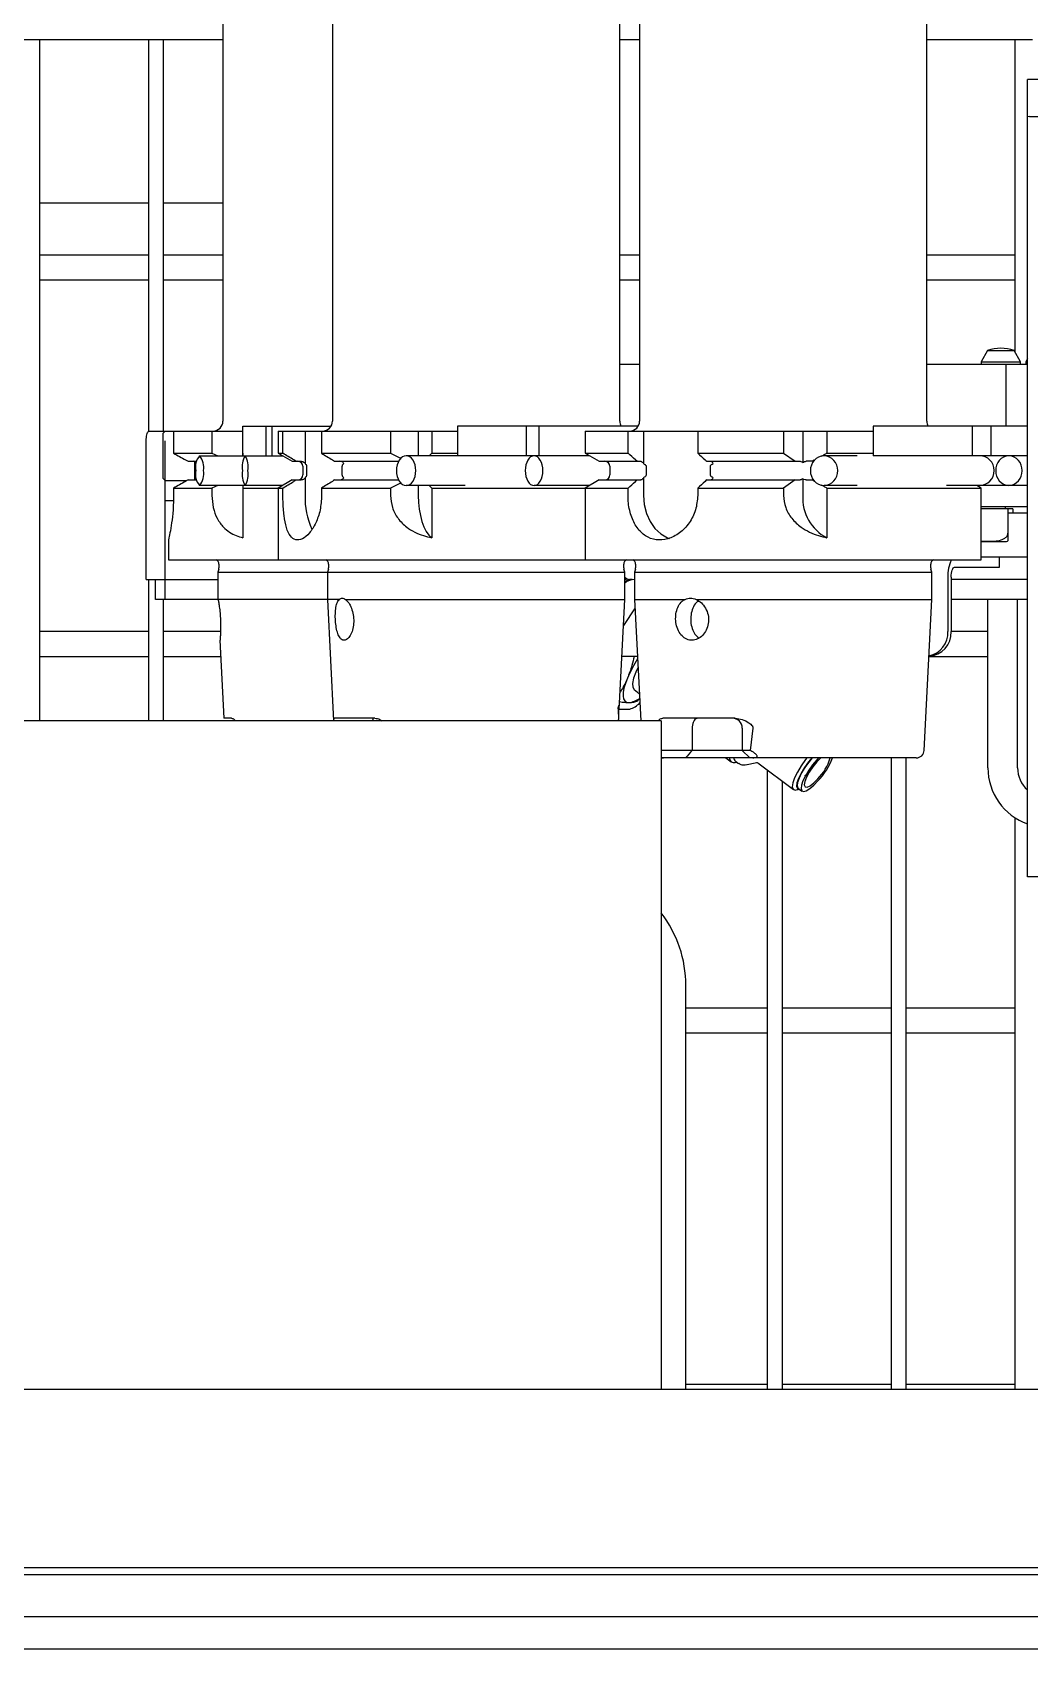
# Model space of a CAD drawing. Header units: inches. Extents: x -347369 to -260369, y 119522 to 149869.
# Drawn here: x -281999.7 to -281798.2, y 137064.8 to 137391.2 of the extents above; entities that cross this region are included whole.
import ezdxf

# ---------------------------------------------------------------- set-up
doc = ezdxf.new("R2010")
doc.units = ezdxf.units.IN
doc.header["$LTSCALE"] = 300
doc.layers.add('MACCHINA', color=40, linetype='Continuous')
doc.layers.add('QUOTE', color=7, linetype='Continuous')

# ---------------------------------------------------------------- blocks, each defined once
blk = doc.blocks.new('A$C27be3406')
at = {"layer": 'MACCHINA'}
for p, q in [((369, -1559), (369, -1687)), ((391.13, -1559), (391.13, -1687)), ((449.13, -1687), (449.13, -1559)), ((453.15, -1559), (453.15, -1687)), ((511.15, -1687), (511.15, -1559)), ((369, -1610), (-116.5, -1610)), ((332, -1747.5), (332, -1610)), ((354, -1689.04), (354, -1610)), ((357, -1689), (357, -1610)), ((453.15, -1610), (449.13, -1610)), ((532.5, -1610), (511.15, -1610)), ((529, -1673.13), (529, -1610)), ((622.5, -1618), (531.5, -1618)), ((531.5, -1779), (531.5, -1618)), ((531.87, -1625.5), (531.5, -1625.56)), ((531.87, -1625.5), (711.13, -1625.5)), ((354, -1643), (332, -1643)), ((369, -1643), (357, -1643)), ((354, -1653.5), (332, -1653.5)), ((369, -1653.5), (357, -1653.5)), ((453.15, -1653.5), (449.13, -1653.5)), ((529, -1653.5), (511.15, -1653.5)), ((332, -1658.5), (354, -1658.5)), ((357, -1658.5), (369, -1658.5)), ((449.13, -1658.5), (453.15, -1658.5)), ((511.15, -1658.5), (529, -1658.5)), ((523.43, -1672.76), (522.11, -1675.05)), ((523.43, -1672.76), (528.79, -1672.76)), ((530.11, -1675.05), (528.79, -1672.76)), ((449.13, -1675.5), (453.15, -1675.5)), ((511.15, -1675.5), (531.5, -1675.5)), ((522.11, -1675.05), (522.11, -1675.5)), ((522.11, -1675.05), (530.11, -1675.05)), ((527.09, -1675.5), (527.09, -1688)), ((530.11, -1675.5), (530.11, -1675.05)), ((531.5, -1674.44), (531.15, -1675.05)), ((531.15, -1675.05), (531.15, -1675.5)), ((531.15, -1675.05), (531.5, -1675.05)), ((354.11, -1689), (373, -1689)), ((357.32, -1689), (356.84, -1689.5)), ((356.84, -1689.5), (356.84, -1698.5)), ((359.03, -1689), (359.03, -1693.48)), ((366.78, -1689), (366.78, -1693.48)), ((373, -1694), (373, -1688)), ((373, -1688), (390.87, -1688)), ((377.67, -1688), (377.67, -1694)), ((378.86, -1688), (378.86, -1694)), ((380.13, -1689), (380.13, -1693.48)), ((380.13, -1689), (416.36, -1689)), ((381.11, -1693.48), (381.11, -1689)), ((385.6, -1689), (385.6, -1695.57)), ((388.92, -1689), (388.92, -1693.48)), ((402.85, -1689), (402.85, -1693.48)), ((408.46, -1689), (408.46, -1694)), ((411.16, -1689), (411.16, -1693.48)), ((416.36, -1688), (416.36, -1694)), ((452.88, -1688), (416.36, -1688)), ((430.24, -1688), (430.24, -1694)), ((432.78, -1688), (432.78, -1694)), ((442.15, -1689), (442.15, -1693.48)), ((442.15, -1689), (500.35, -1689)), ((450.81, -1693.48), (450.81, -1689)), ((453.91, -1689), (453.91, -1695.57)), ((464.89, -1689), (464.89, -1693.48)), ((482.23, -1689), (482.23, -1693.48)), ((486.11, -1689), (486.11, -1695.36)), ((490.98, -1689), (490.98, -1693.48)), ((500.35, -1688), (500.35, -1694)), ((531.5, -1688), (500.35, -1688)), ((520.29, -1688), (520.29, -1694)), ((524.07, -1688), (524.07, -1694)), ((353.51, -1719), (353.51, -1691)), ((357.32, -1723), (357.32, -1691)), ((359.03, -1693.48), (366.78, -1693.48)), ((366.78, -1693.48), (367.96, -1694)), ((380.13, -1693.48), (382.98, -1695.12)), ((380.13, -1693.48), (381.11, -1693.48)), ((388.92, -1693.48), (402.85, -1693.48)), ((402.85, -1693.48), (404.97, -1694.52)), ((411.16, -1693.48), (416.36, -1693.48)), ((442.15, -1693.48), (445, -1695.12)), ((442.15, -1693.48), (450.81, -1693.48)), ((464.89, -1693.48), (482.23, -1693.48)), ((482.23, -1693.48), (484.56, -1695.12)), ((490.98, -1693.48), (500.35, -1693.48)), ((361.96, -1695.12), (363.67, -1695.12)), ((363.31, -1698.85), (363.31, -1695.15)), ((363.5, -1697), (363.5, -1696.99)), ((364.28, -1694), (381.03, -1694)), ((365.05, -1697), (365.05, -1696.99)), ((372.94, -1697), (372.94, -1696.99)), ((374.05, -1697), (374.05, -1696.99)), ((382.98, -1695.12), (384.82, -1695.12)), ((385.13, -1696.12), (385.13, -1697.88)), ((385.9, -1696.12), (385.9, -1697.88)), ((391.56, -1695.12), (404.47, -1695.12)), ((393.1, -1697.88), (393.1, -1696.12)), ((404.05, -1697), (404.05, -1696.99)), ((443.05, -1694), (406, -1694)), ((407.96, -1697), (407.96, -1696.99)), ((430.06, -1697), (430.06, -1696.99)), ((433.62, -1697), (433.62, -1696.99)), ((445, -1695.12), (453.38, -1695.12)), ((447.15, -1696.12), (447.15, -1697.88)), ((454.46, -1696.12), (454.46, -1697.88)), ((466.71, -1695.12), (485.55, -1695.12)), ((467.45, -1697.88), (467.45, -1696.12)), ((488.26, -1695.12), (486.82, -1695.12)), ((487.66, -1697), (487.66, -1696.99)), ((488.44, -1694.9), (488.05, -1695.12)), ((497.07, -1694), (490.41, -1694)), ((493.16, -1697), (493.16, -1696.99)), ((531.5, -1694), (500.35, -1694)), ((524.77, -1697), (524.77, -1696.99)), ((525.09, -1697), (525.09, -1696.99)), ((530.4, -1697), (530.4, -1696.99)), ((356.84, -1698.5), (357.32, -1699)), ((357.32, -1699), (361.73, -1699)), ((361.96, -1698.88), (363.67, -1698.88)), ((381.03, -1700), (364.28, -1700)), ((367.96, -1700), (366.78, -1700.52)), ((382.98, -1698.88), (380.13, -1700.52)), ((382.98, -1698.88), (384.82, -1698.88)), ((385.6, -1698.43), (385.6, -1702)), ((391.56, -1698.88), (404.47, -1698.88)), ((404.97, -1699.48), (402.85, -1700.52)), ((417.9, -1700), (406, -1700)), ((408.46, -1700), (408.46, -1702)), ((443.05, -1700), (431.84, -1700)), ((445, -1698.88), (442.15, -1700.52)), ((445, -1698.88), (453.38, -1698.88)), ((453.91, -1698.43), (453.91, -1702)), ((466.71, -1698.88), (485.55, -1698.88)), ((484.56, -1698.88), (482.23, -1700.52)), ((486.11, -1698.64), (486.11, -1702)), ((486.82, -1698.88), (488.26, -1698.88)), ((488.05, -1698.88), (488.47, -1699.11)), ((497.07, -1700), (490.41, -1700)), ((531.5, -1700), (515.14, -1700)), ((522.15, -1700.52), (521.25, -1700)), ((357.32, -1703), (359, -1703)), ((359.03, -1700.52), (359.03, -1702)), ((359.03, -1700.52), (366.78, -1700.52)), ((366.78, -1700.52), (366.78, -1702)), ((373, -1700.52), (373, -1710.56)), ((373, -1700.52), (381.11, -1700.52)), ((380.13, -1700.52), (380.13, -1715)), ((381.11, -1702), (381.11, -1700.52)), ((388.92, -1700.52), (388.92, -1702)), ((388.92, -1700.52), (402.85, -1700.52)), ((402.85, -1700.52), (402.85, -1702)), ((411.16, -1700.52), (411.16, -1710.56)), ((411.16, -1700.52), (450.81, -1700.52)), ((442.15, -1700.52), (442.15, -1715)), ((450.81, -1702), (450.81, -1700.52)), ((464.89, -1700.52), (464.89, -1702)), ((464.89, -1700.52), (482.23, -1700.52)), ((482.23, -1700.52), (482.23, -1702)), ((490.98, -1700.52), (490.98, -1710.56)), ((490.98, -1700.52), (522.15, -1700.52)), ((522.15, -1715), (522.15, -1700.52)), ((531.5, -1704.3), (522.15, -1704.3)), ((528.55, -1704.7), (522.15, -1704.7)), ((527.04, -1704.7), (527.04, -1704.3)), ((527.55, -1704.7), (527.55, -1709.63)), ((527.55, -1705.5), (531.5, -1705.5)), ((528.55, -1704.7), (528.55, -1705.5)), ((358, -1710.89), (358, -1715)), ((522.15, -1711.3), (527.08, -1711.3)), ((358, -1715), (522.15, -1715)), ((368.19, -1715.9), (368.19, -1716.62)), ((390.33, -1715.9), (390.33, -1716.62)), ((449.94, -1716.62), (449.94, -1715.9)), ((452.34, -1715.9), (452.34, -1716.62)), ((511.96, -1716.62), (511.96, -1715.9)), ((516.77, -1716.5), (525.84, -1716.5)), ((531.5, -1714.5), (522.15, -1714.5)), ((525.84, -1716.5), (525.84, -1714.5)), ((353.51, -1719), (367.99, -1719)), ((354, -1747.5), (354, -1719)), ((355.41, -1723), (355.41, -1719)), ((368.16, -1716.88), (367.99, -1717.5)), ((367.99, -1717.5), (367.99, -1722.76)), ((367.99, -1717.5), (450.14, -1717.5)), ((390.29, -1716.88), (390.13, -1717.5)), ((390.13, -1717.5), (390.13, -1723)), ((450.14, -1717.5), (449.97, -1716.88)), ((450.14, -1723), (450.14, -1717.5)), ((450.58, -1718.93), (450.14, -1718.61)), ((450.45, -1718.95), (450.14, -1719.01)), ((451.69, -1718.98), (450.91, -1719.12)), ((451.56, -1719), (451.09, -1719)), ((451.2, -1719.07), (451.19, -1719.06)), ((452.31, -1716.88), (452.14, -1717.5)), ((452.14, -1717.5), (452.14, -1723)), ((452.14, -1717.5), (512.16, -1717.5)), ((512.16, -1717.5), (511.99, -1716.88)), ((512.16, -1723), (512.16, -1717.5)), ((515.42, -1718.5), (515.42, -1729.5)), ((516.1, -1718.5), (516.1, -1729.5)), ((531.5, -1719), (516.1, -1719)), ((392.51, -1723), (355.41, -1723)), ((357, -1747.5), (357, -1723)), ((368, -1722.76), (368.03, -1723)), ((390.13, -1723), (391.35, -1747.5)), ((393.75, -1723), (450.14, -1723)), ((449.09, -1743.92), (450.14, -1723)), ((452.14, -1723), (453.37, -1747.5)), ((452.14, -1723), (462.34, -1723)), ((464.59, -1723), (512.16, -1723)), ((510.63, -1753.48), (512.16, -1723)), ((531.5, -1723), (516.1, -1723)), ((523.5, -1757), (523.5, -1723)), ((529.5, -1757), (529.5, -1723)), ((452.23, -1724.69), (449.88, -1728.26)), ((354, -1729.5), (332, -1729.5)), ((368.51, -1729.5), (357, -1729.5)), ((523.5, -1729.5), (516.1, -1729.5)), ((368.4, -1731.2), (369.2, -1747)), ((332, -1734.5), (354, -1734.5)), ((357, -1734.5), (368.57, -1734.5)), ((452.72, -1734.5), (449.56, -1734.5)), ((511.58, -1734.5), (523.5, -1734.5)), ((452.07, -1741.22), (453.09, -1741.98)), ((448.94, -1746.37), (448.94, -1745)), ((448.94, -1745.14), (451.18, -1745.14)), ((453.15, -1743.13), (452.78, -1743.44)), ((457.5, -1747.5), (217.08, -1747.5)), ((370.76, -1747), (369.2, -1747)), ((399.65, -1747), (391.53, -1747)), ((457.5, -1747.5), (457.5, -1882.5)), ((472.48, -1747), (457.85, -1747)), ((463.78, -1749), (463.78, -1753.5)), ((473.89, -1749), (473.89, -1753.5)), ((476.05, -1749), (475.45, -1753.48)), ((475.31, -1753.5), (457.5, -1753.5)), ((509.03, -1755), (457.5, -1755)), ((457.71, -1754.99), (458, -1755)), ((470.6, -1755), (471.65, -1755.78)), ((472.49, -1755.64), (473.1, -1756.1)), ((473.89, -1753.5), (475.39, -1755)), ((475.45, -1753.5), (475.45, -1753.48)), ((476.01, -1755), (476.25, -1754.99)), ((489.3, -1755), (488.94, -1755.38)), ((489.77, -1755), (488.96, -1755.81)), ((504, -1882.5), (504, -1755)), ((507, -1882.5), (507, -1755)), ((472.45, -1755.9), (472.76, -1755.84)), ((474.54, -1756.38), (476.85, -1755.94)), ((477.01, -1756.03), (484.23, -1761.4)), ((479, -1882.5), (479, -1757.51)), ((486.5, -1758.57), (486.76, -1758.45)), ((482, -1882.5), (482, -1759.74)), ((484.77, -1761.48), (485.5, -1761.34)), ((485.18, -1761.11), (485.95, -1761.69)), ((529, -1882.5), (529, -1767.09)), ((536.5, -1779), (531.5, -1779)), ((462.5, -1882.5), (462.5, -1800.97)), ((479, -1805.5), (462.5, -1805.5)), ((504, -1805.5), (482, -1805.5)), ((529, -1805.5), (507, -1805.5)), ((462.5, -1810.5), (479, -1810.5)), ((482, -1810.5), (504, -1810.5)), ((507, -1810.5), (529, -1810.5)), ((785.5, -1882.5), (272.51, -1882.5)), ((479, -1881.5), (462.5, -1881.5)), ((504, -1881.5), (482, -1881.5)), ((529, -1881.5), (507, -1881.5)), ((251.87, -1918.5), (827.5, -1918.5)), ((251.39, -1919.9), (827.5, -1919.9)), ((249.92, -1928.36), (827.5, -1928.36)), ((248.53, -1934.86), (827.5, -1934.86))]:
    blk.add_line(p, q, dxfattribs=at)
at = {"layer": 'MACCHINA', "flags": 128}
for points in [[(406, -1694), (405.62, -1694.06), (405.25, -1694.23), (404.91, -1694.5), (404.62, -1694.88), (404.37, -1695.33), (404.19, -1695.85), (404.08, -1696.41), (404.05, -1696.99)], [(404.05, -1697), (404.08, -1697.59), (404.19, -1698.15), (404.37, -1698.67), (404.62, -1699.12), (404.91, -1699.5), (405.25, -1699.77), (405.62, -1699.94), (406, -1700)], [(407.96, -1696.99), (407.92, -1696.41), (407.81, -1695.85), (407.63, -1695.33), (407.39, -1694.88), (407.09, -1694.5), (406.75, -1694.23), (406.39, -1694.06), (406.01, -1694)], [(406.01, -1700), (406.39, -1699.94), (406.75, -1699.77), (407.09, -1699.5), (407.39, -1699.12), (407.63, -1698.67), (407.81, -1698.15), (407.92, -1697.59), (407.96, -1697)], [(431.83, -1694), (431.49, -1694.06), (431.15, -1694.23), (430.85, -1694.5), (430.58, -1694.88), (430.36, -1695.33), (430.19, -1695.85), (430.09, -1696.41), (430.06, -1696.99)], [(430.06, -1697), (430.09, -1697.59), (430.19, -1698.15), (430.36, -1698.67), (430.58, -1699.12), (430.85, -1699.5), (431.15, -1699.77), (431.49, -1699.94), (431.83, -1700)], [(433.62, -1696.99), (433.58, -1696.41), (433.48, -1695.85), (433.32, -1695.33), (433.1, -1694.88), (432.83, -1694.5), (432.52, -1694.23), (432.19, -1694.06), (431.84, -1694)], [(431.84, -1700), (432.19, -1699.94), (432.52, -1699.77), (432.83, -1699.5), (433.1, -1699.12), (433.32, -1698.67), (433.48, -1698.15), (433.58, -1697.59), (433.62, -1697)], [(408.46, -1702), (408.5, -1703.41), (408.65, -1704.78), (408.88, -1706.09), (409.2, -1707.29), (409.6, -1708.37), (410.07, -1709.28), (410.59, -1710.02), (411.16, -1710.56)], [(453.91, -1702), (454.07, -1703.87), (454.52, -1705.66), (455.26, -1707.29), (456.24, -1708.69), (457.43, -1709.79), (458.78, -1710.56), (459.21, -1710.72)], [(516.1, -1718.5), (516.11, -1718.11), (516.15, -1717.73), (516.21, -1717.39), (516.29, -1717.09), (516.4, -1716.84), (516.51, -1716.65), (516.64, -1716.54), (516.77, -1716.5)], [(451.19, -1719.06), (450.72, -1718.92), (450.14, -1719.03)], [(450.91, -1719.12), (450.49, -1719.25), (450.14, -1719.4)], [(450.7, -1738.91), (450.29, -1739.98), (450, -1740.95), (449.84, -1741.8), (449.81, -1742.51), (449.91, -1743.08), (450.14, -1743.49), (450.49, -1743.74), (450.97, -1743.83)], [(452.83, -1736.71), (452.38, -1737.68), (451.93, -1738.93), (451.73, -1739.96), (451.77, -1740.73), (452.06, -1741.21), (452.07, -1741.22)], [(486.94, -1755), (486.69, -1755.32), (485.79, -1756.59), (485.02, -1757.86), (484.44, -1759.05), (484.09, -1760.06), (483.99, -1760.84), (484.16, -1761.34), (484.57, -1761.5), (484.77, -1761.48)], [(487.93, -1755), (487.28, -1755.8), (486.47, -1756.94), (485.78, -1758.08), (485.26, -1759.15), (484.94, -1760.06), (484.86, -1760.76), (485.01, -1761.2), (485.38, -1761.35), (485.49, -1761.34)], [(488, -1755), (487.32, -1755.84), (486.53, -1756.94), (485.86, -1758.04), (485.36, -1759.07), (485.06, -1759.95), (484.98, -1760.63), (485.12, -1761.05), (485.18, -1761.11)], [(488.94, -1755.38), (488.09, -1756.41), (487.3, -1757.51), (486.63, -1758.62), (486.13, -1759.64), (485.83, -1760.53), (485.75, -1761.2), (485.89, -1761.63), (486.25, -1761.77), (486.8, -1761.63), (487.5, -1761.2), (488.31, -1760.53), (489.17, -1759.64)], [(476.78, -1755.95), (476.83, -1755.94), (476.85, -1755.94)], [(488.96, -1755.81), (488.15, -1756.81), (487.43, -1757.87), (486.87, -1758.9), (486.52, -1759.79), (486.42, -1760.46), (486.57, -1760.84), (486.98, -1760.89), (487.58, -1760.62), (488.33, -1760.04), (489.15, -1759.21)], [(486.76, -1758.45), (486.88, -1758.37), (487.03, -1758.22), (487.18, -1758.04), (487.3, -1757.85), (487.38, -1757.68), (487.4, -1757.55), (487.38, -1757.5)]]:
    blk.add_lwpolyline(points, dxfattribs=at)
at = {"layer": 'MACCHINA'}
for centre, radius, start, end in [((526.11, -1680.3), 8, 70.4249, 109.5751), ((367, -1687), 2, 270, 0), ((389.13, -1687), 2, 270, 0), ((451.13, -1687), 2, 180, 210), ((451.15, -1687), 2, 270, 0), ((513.15, -1687), 2, 180, 210), ((366.97, -1696.3), 3.54, 139.6093, 191.3691), ((366.97, -1697.7), 3.54, 168.6309, 220.3907), ((361.58, -1696.3), 3.54, 348.6309, 40.3907), ((361.58, -1697.7), 3.54, 319.6093, 11.3691), ((377.38, -1696.27), 4.5, 149.6998, 189.2368), ((377.38, -1697.73), 4.5, 170.7632, 210.3002), ((369.61, -1696.27), 4.5, 350.7632, 30.3002), ((369.61, -1697.73), 4.5, 329.6998, 9.2368), ((384.13, -1696.12), 1, 0, 90), ((446.15, -1696.12), 1, 0, 90), ((490.54, -1696.88), 2.88, 92.6014, 182.3842), ((490.54, -1697.12), 2.88, 177.6158, 267.3986), ((490.28, -1696.88), 2.88, 357.6158, 87.3986), ((490.28, -1697.12), 2.88, 272.6014, 2.3842), ((521.78, -1696.99), 2.99, 0, 90), ((521.78, -1697), 2.99, 270, 0), ((527.92, -1696.83), 2.84, 93.7364, 183.3029), ((527.92, -1697.17), 2.84, 176.6971, 266.2636), ((527.56, -1696.83), 2.84, 356.6971, 86.2636), ((527.56, -1697.17), 2.84, 273.7364, 3.3029), ((384.13, -1697.88), 1, 270, 0), ((446.15, -1697.88), 1, 270, 0), ((400.5, -1702.58), 14.91, 177.7754, 204.8077), ((495.15, -1702.53), 9.06, 176.6749, 242.5583), ((527.08, -1709.63), 1.67, 270, 282.5509), ((367.19, -1715.9), 1, 0, 64.1581), ((367.19, -1716.62), 1, 345, 0), ((389.33, -1715.9), 1, 0, 64.1581), ((389.33, -1716.62), 1, 345, 0), ((450.94, -1715.9), 1, 115.8419, 180), ((450.94, -1716.62), 1, 180, 195), ((451.34, -1715.9), 1, 0, 64.1581), ((451.34, -1716.62), 1, 345, 0), ((512.96, -1715.9), 1, 115.8419, 180), ((512.96, -1716.62), 1, 180, 195), ((522.53, -1718.1), 7.12, 154.2277, 183.2563), ((452.25, -1722.31), 3.35, 91.8387, 129.019), ((510.52, -1729.62), 4.91, 282.5762, 1.4482), ((511.23, -1729.64), 4.87, 274.1339, 1.6309), ((478.15, -1750.85), 29.94, 148.0584, 156.4994), ((450.94, -1745), 2, 161.5048, 180), ((450.36, -1738.96), 4.91, 277.1355, 304.6576), ((449.96, -1740.87), 4.44, 285.9477, 316.742), ((471.89, -1749), 2, 0, 90), ((472.2, -1755.03), 0.907, 178.208, 285.8331), ((473.06, -1754.95), 0.895, 183.0186, 230.0207), ((482, -1752.11), 10.08, 315.1746, 343.3177), ((478.31, -1749.46), 14.9, 316.8577, 338.1541), ((509.03, -1753.4), 1.6, 270, 357.1319), ((535.5, -1757), 12, 180, 250.5288), ((535.5, -1757), 6, 180, 228.1897), ((438.5, -1800.97), 24, 0, 37.6585)]:
    blk.add_arc(centre, radius, start, end, dxfattribs=at)
for centre, major_axis, ratio, start_param, end_param in [((471.07, -1759.66), (21.81, 23.69), 0.296023, 1.583409, 1.646046), ((477.77, -1757.38), (3.51, -3.51), 0.471343, 2.654511, 2.701133)]:
    blk.add_ellipse(centre, major_axis=major_axis, ratio=ratio, start_param=start_param, end_param=end_param, dxfattribs=at)
for points, knots in [([(353.51, -1691), (353.51, -1690.78), (353.53, -1690.33), (353.63, -1689.73), (353.78, -1689.27), (353.95, -1689.03), (354.07, -1689.01), (354.11, -1689)], [0, 0, 0, 0, 0.214693, 0.429385, 0.644078, 0.858768, 1, 1, 1, 1]), ([(359.03, -1693.48), (359.83, -1693.93), (360.81, -1694.48), (361.79, -1695.03), (361.96, -1695.12)], [0, 0, 0, 0, 0.826757, 1, 1, 1, 1]), ([(373, -1693.48), (373, -1693.6), (373, -1693.78), (373, -1693.95), (373, -1694)], [0, 0, 0, 0, 0.690086, 1, 1, 1, 1]), ([(383.75, -1695.12), (383.6, -1695.03), (382.72, -1694.48), (381.84, -1693.93), (381.11, -1693.48)], [0, 0, 0, 0, 0.1732425, 1, 1, 1, 1]), ([(388.92, -1693.48), (389.65, -1693.93), (390.53, -1694.48), (391.41, -1695.03), (391.56, -1695.12)], [0, 0, 0, 0, 0.8267575, 1, 1, 1, 1]), ([(411.16, -1693.48), (411.04, -1693.6), (410.87, -1693.78), (410.7, -1693.95), (410.65, -1694)], [0, 0, 0, 0, 0.690086, 1, 1, 1, 1]), ([(452.64, -1695.12), (452.54, -1695.03), (451.93, -1694.48), (451.32, -1693.93), (450.81, -1693.48)], [0, 0, 0, 0, 0.1732425, 1, 1, 1, 1]), ([(464.89, -1693.48), (465.39, -1693.93), (466, -1694.48), (466.61, -1695.03), (466.71, -1695.12)], [0, 0, 0, 0, 0.826757, 1, 1, 1, 1]), ([(490.98, -1693.48), (490.77, -1693.6), (490.39, -1693.82), (490, -1694.03), (489.83, -1694.13)], [0, 0, 0, 0, 0.553487, 1, 1, 1, 1]), ([(363.66, -1695.27), (363.59, -1695.23), (363.43, -1695.14), (363.25, -1695.13), (363.14, -1695.12)], [0, 0, 0, 0, 0.43056, 1, 1, 1, 1]), ([(384.82, -1695.12), (384.93, -1695.14), (385.14, -1695.16), (385.42, -1695.33), (385.54, -1695.49), (385.6, -1695.57)], [0, 0, 0, 0, 0.356899, 0.713972, 1, 1, 1, 1]), ([(385.6, -1695.57), (385.66, -1695.63), (385.74, -1695.71), (385.84, -1695.86), (385.88, -1695.97), (385.9, -1696.07), (385.9, -1696.11), (385.9, -1696.12)], [0, 0, 0, 0, 0.498774, 0.677622, 0.857953, 0.955002, 1, 1, 1, 1]), ([(393.41, -1695.57), (393.34, -1695.48), (393.2, -1695.3), (392.92, -1695.15), (392.73, -1695.13), (392.63, -1695.12)], [0, 0, 0, 0, 0.344926, 0.689526, 1, 1, 1, 1]), ([(393.1, -1696.12), (393.11, -1696.09), (393.11, -1696.02), (393.15, -1695.89), (393.25, -1695.72), (393.34, -1695.63), (393.41, -1695.57)], [0, 0, 0, 0, 0.107525, 0.240648, 0.490039, 1, 1, 1, 1]), ([(453.38, -1695.12), (453.45, -1695.14), (453.6, -1695.16), (453.79, -1695.33), (453.88, -1695.49), (453.91, -1695.57)], [0, 0, 0, 0, 0.356899, 0.713972, 1, 1, 1, 1]), ([(453.91, -1695.57), (454.03, -1695.63), (454.18, -1695.71), (454.35, -1695.86), (454.43, -1695.97), (454.45, -1696.07), (454.46, -1696.11), (454.46, -1696.12)], [0, 0, 0, 0, 0.498774, 0.677622, 0.857953, 0.955002, 1, 1, 1, 1]), ([(467.99, -1695.57), (467.94, -1695.48), (467.85, -1695.3), (467.65, -1695.15), (467.52, -1695.13), (467.45, -1695.12)], [0, 0, 0, 0, 0.344926, 0.689526, 1, 1, 1, 1]), ([(467.45, -1696.12), (467.45, -1696.09), (467.46, -1696.02), (467.53, -1695.89), (467.7, -1695.72), (467.87, -1695.63), (467.99, -1695.57)], [0, 0, 0, 0, 0.107525, 0.240648, 0.490039, 1, 1, 1, 1]), ([(485.55, -1695.12), (485.68, -1695.14), (485.88, -1695.17), (486.05, -1695.31), (486.11, -1695.36)], [0, 0, 0, 0, 0.676327, 1, 1, 1, 1]), ([(486.11, -1695.36), (486.23, -1695.29), (486.45, -1695.15), (486.7, -1695.13), (486.82, -1695.12)], [0, 0, 0, 0, 0.53778, 1, 1, 1, 1]), ([(361.96, -1698.88), (361.79, -1698.97), (360.81, -1699.52), (359.83, -1700.07), (359.03, -1700.52)], [0, 0, 0, 0, 0.173243, 1, 1, 1, 1]), ([(363.14, -1698.88), (363.26, -1698.87), (363.45, -1698.86), (363.6, -1698.76), (363.66, -1698.72)], [0, 0, 0, 0, 0.654818, 1, 1, 1, 1]), ([(373, -1700), (373, -1700.05), (373, -1700.22), (373, -1700.4), (373, -1700.52)], [0, 0, 0, 0, 0.309914, 1, 1, 1, 1]), ([(381.11, -1700.52), (381.84, -1700.07), (382.72, -1699.52), (383.6, -1698.97), (383.75, -1698.88)], [0, 0, 0, 0, 0.826757, 1, 1, 1, 1]), ([(385.6, -1698.43), (385.53, -1698.52), (385.39, -1698.7), (385.11, -1698.85), (384.92, -1698.87), (384.82, -1698.88)], [0, 0, 0, 0, 0.344926, 0.689526, 1, 1, 1, 1]), ([(385.9, -1697.88), (385.89, -1697.91), (385.89, -1697.98), (385.85, -1698.11), (385.75, -1698.28), (385.66, -1698.37), (385.6, -1698.43)], [0, 0, 0, 0, 0.107525, 0.240648, 0.490039, 1, 1, 1, 1]), ([(391.56, -1698.88), (391.41, -1698.97), (390.53, -1699.52), (389.65, -1700.07), (388.92, -1700.52)], [0, 0, 0, 0, 0.173243, 1, 1, 1, 1]), ([(392.63, -1698.88), (392.74, -1698.86), (392.95, -1698.84), (393.23, -1698.67), (393.35, -1698.51), (393.41, -1698.43)], [0, 0, 0, 0, 0.356899, 0.713972, 1, 1, 1, 1]), ([(393.41, -1698.43), (393.34, -1698.37), (393.26, -1698.29), (393.16, -1698.14), (393.12, -1698.03), (393.11, -1697.93), (393.1, -1697.89), (393.1, -1697.88)], [0, 0, 0, 0, 0.498774, 0.677622, 0.857953, 0.955002, 1, 1, 1, 1]), ([(410.65, -1700), (410.7, -1700.05), (410.87, -1700.22), (411.04, -1700.4), (411.16, -1700.52)], [0, 0, 0, 0, 0.309914, 1, 1, 1, 1]), ([(450.81, -1700.52), (451.32, -1700.07), (451.93, -1699.52), (452.54, -1698.97), (452.64, -1698.88)], [0, 0, 0, 0, 0.8267575, 1, 1, 1, 1]), ([(453.91, -1698.43), (453.87, -1698.52), (453.77, -1698.7), (453.58, -1698.85), (453.45, -1698.87), (453.38, -1698.88)], [0, 0, 0, 0, 0.344926, 0.689526, 1, 1, 1, 1]), ([(454.46, -1697.88), (454.45, -1697.91), (454.45, -1697.98), (454.37, -1698.11), (454.2, -1698.28), (454.03, -1698.37), (453.91, -1698.43)], [0, 0, 0, 0, 0.107525, 0.240648, 0.490039, 1, 1, 1, 1]), ([(466.71, -1698.88), (466.61, -1698.97), (466, -1699.52), (465.39, -1700.07), (464.89, -1700.52)], [0, 0, 0, 0, 0.1732425, 1, 1, 1, 1]), ([(467.99, -1698.43), (467.88, -1698.37), (467.72, -1698.29), (467.55, -1698.14), (467.48, -1698.03), (467.45, -1697.93), (467.45, -1697.89), (467.45, -1697.88)], [0, 0, 0, 0, 0.498774, 0.677622, 0.857953, 0.955002, 1, 1, 1, 1]), ([(467.45, -1698.88), (467.53, -1698.86), (467.68, -1698.84), (467.86, -1698.67), (467.95, -1698.51), (467.99, -1698.43)], [0, 0, 0, 0, 0.356899, 0.713972, 1, 1, 1, 1]), ([(486.11, -1698.64), (486.01, -1698.71), (485.83, -1698.85), (485.64, -1698.87), (485.55, -1698.88)], [0, 0, 0, 0, 0.53778, 1, 1, 1, 1]), ([(486.82, -1698.88), (486.65, -1698.86), (486.4, -1698.83), (486.18, -1698.69), (486.11, -1698.64)], [0, 0, 0, 0, 0.676327, 1, 1, 1, 1]), ([(489.86, -1699.89), (490.02, -1699.98), (490.4, -1700.19), (490.77, -1700.4), (490.98, -1700.52)], [0, 0, 0, 0, 0.4321057, 1, 1, 1, 1]), ([(359.03, -1702), (359, -1703), (358.96, -1704.99), (358.64, -1707.66), (358.29, -1709.69), (358.03, -1710.88), (358.03, -1710.89), (358.02, -1710.89)], [0, 0, 0, 0, 0.211117, 0.422103, 0.636476, 0.853193, 1, 1, 1, 1]), ([(366.78, -1702), (366.83, -1702.83), (366.94, -1704.5), (367.79, -1706.73), (368.96, -1708.35), (370.31, -1709.45), (371.62, -1710.15), (372.56, -1710.43), (373, -1710.56)], [0, 0, 0, 0, 0.18723, 0.374026, 0.570271, 0.718612, 0.867182, 1, 1, 1, 1]), ([(388.92, -1702), (388.86, -1703), (388.74, -1704.99), (387.79, -1707.66), (386.5, -1709.72), (385.03, -1710.92), (383.66, -1711.12), (382.56, -1710.31), (381.78, -1708.61), (381.3, -1706.15), (381.13, -1703.79), (381.12, -1702.39), (381.11, -1702)], [0, 0, 0, 0, 0.105506, 0.2109465, 0.3180797, 0.4263841, 0.5328826, 0.6374805, 0.7429003, 0.8506343, 0.9586946, 1, 1, 1, 1]), ([(402.85, -1702), (402.93, -1702.83), (403.08, -1704.5), (404.3, -1706.73), (405.91, -1708.35), (407.71, -1709.45), (409.42, -1710.15), (410.6, -1710.43), (411.16, -1710.56)], [0, 0, 0, 0, 0.18723, 0.374026, 0.570271, 0.718612, 0.867182, 1, 1, 1, 1]), ([(464.89, -1702), (464.8, -1703), (464.62, -1704.99), (463.24, -1707.66), (461.26, -1709.72), (458.88, -1710.92), (456.46, -1711.12), (454.29, -1710.31), (452.54, -1708.61), (451.34, -1706.15), (450.86, -1703.79), (450.82, -1702.39), (450.81, -1702)], [0, 0, 0, 0, 0.105506, 0.210946, 0.31808, 0.426384, 0.532883, 0.63748, 0.7429, 0.850634, 0.958695, 1, 1, 1, 1]), ([(482.23, -1702), (482.31, -1702.83), (482.49, -1704.5), (483.82, -1706.73), (485.57, -1708.35), (487.46, -1709.45), (489.22, -1710.15), (490.41, -1710.43), (490.98, -1710.56)], [0, 0, 0, 0, 0.18723, 0.374026, 0.570271, 0.718612, 0.867182, 1, 1, 1, 1]), ([(522.15, -1711.22), (522.55, -1711.24), (523.43, -1711.27), (524.78, -1711.26), (525.95, -1711.1), (526.81, -1710.75), (527.26, -1710.41), (527.49, -1710.01), (527.54, -1709.77), (527.54, -1709.65), (527.55, -1709.63)], [0, 0, 0, 0, 0.201929, 0.443139, 0.682934, 0.789602, 0.897409, 0.94583, 0.994634, 1, 1, 1, 1]), ([(527.55, -1709.63), (527.54, -1709.73), (527.54, -1709.93), (527.54, -1710.25), (527.53, -1710.62), (527.51, -1711.12), (527.47, -1711.27), (527.45, -1711.23), (527.44, -1711.22)], [0, 0, 0, 0, 0.055045, 0.109876, 0.19948, 0.35286, 0.79577, 1, 1, 1, 1]), ([(368.03, -1723), (368.07, -1723.21), (368.14, -1723.62), (368.31, -1724.74), (368.45, -1726.08), (368.53, -1727.54), (368.54, -1728.93), (368.5, -1730.1), (368.44, -1730.9), (368.4, -1731.28), (368.41, -1731.21), (368.41, -1731.2)], [0, 0, 0, 0, 0.120777, 0.241557, 0.363246, 0.48432, 0.603953, 0.723268, 0.843362, 0.963874, 1, 1, 1, 1]), ([(393.75, -1723), (393.97, -1723.21), (394.42, -1723.62), (394.98, -1724.74), (395.35, -1726.08), (395.45, -1727.54), (395.28, -1728.93), (394.87, -1730.1), (394.3, -1730.92), (393.66, -1731.31), (393.04, -1731.21), (392.5, -1730.64), (392.09, -1729.66), (391.82, -1728.38), (391.68, -1726.95), (391.7, -1725.53), (391.86, -1724.28), (392.15, -1723.42), (392.41, -1723.12), (392.51, -1723)], [0, 0, 0, 0, 0.060393, 0.120786, 0.181635, 0.242176, 0.301997, 0.361658, 0.421709, 0.481969, 0.542027, 0.601967, 0.662119, 0.722363, 0.782257, 0.841884, 0.901927, 0.96267, 1, 1, 1, 1]), ([(392.51, -1723), (392.69, -1722.88), (393.08, -1722.63), (393.52, -1722.87), (393.75, -1723)], [0, 0, 0, 0, 0.485289, 1, 1, 1, 1]), ([(464.59, -1723), (464.95, -1723.21), (465.67, -1723.62), (466.52, -1724.74), (467.04, -1726.08), (467.14, -1727.54), (466.82, -1728.93), (466.12, -1730.1), (465.16, -1730.92), (464.04, -1731.31), (462.91, -1731.21), (461.9, -1730.64), (461.1, -1729.66), (460.58, -1728.38), (460.38, -1726.95), (460.51, -1725.53), (460.97, -1724.28), (461.62, -1723.42), (462.14, -1723.12), (462.34, -1723)], [0, 0, 0, 0, 0.060393, 0.120786, 0.181635, 0.242176, 0.301997, 0.361658, 0.421709, 0.481969, 0.542027, 0.601967, 0.662119, 0.722363, 0.782257, 0.841884, 0.901927, 0.96267, 1, 1, 1, 1]), ([(462.34, -1723), (462.69, -1722.88), (463.42, -1722.63), (464.19, -1722.87), (464.59, -1723)], [0, 0, 0, 0, 0.485289, 1, 1, 1, 1]), ([(465.06, -1723.32), (464.88, -1723.43), (464.4, -1723.76), (463.85, -1724.75), (463.48, -1726.08), (463.43, -1727.53), (463.72, -1728.91), (464.28, -1730.09), (464.87, -1730.58), (465.16, -1730.82)], [0, 0, 0, 0, 0.084718, 0.238598, 0.392994, 0.545822, 0.697097, 0.849252, 1, 1, 1, 1]), ([(452.03, -1734.5), (451.9, -1735.12), (451.56, -1736.67), (451.02, -1738.07), (450.7, -1738.91)], [0, 0, 0, 0, 0.4051655, 1, 1, 1, 1]), ([(450.7, -1738.91), (450.34, -1739.72), (449.89, -1740.72), (449.31, -1741.6), (449.2, -1741.76)], [0, 0, 0, 0, 0.812662, 1, 1, 1, 1]), ([(448.85, -1745), (448.85, -1744.99), (448.85, -1744.96), (448.85, -1744.91), (448.85, -1744.86), (448.86, -1744.8), (448.87, -1744.7), (448.93, -1744.52), (448.99, -1744.41), (449.02, -1744.4), (449.03, -1744.39)], [0, 0, 0, 0, 0.020529, 0.043058, 0.065686, 0.091853, 0.13475, 0.253471, 0.672803, 1, 1, 1, 1]), ([(448.94, -1746.28), (448.93, -1746.26), (448.91, -1746.21), (448.88, -1745.77), (448.86, -1745.29), (448.85, -1745)], [0, 0, 0, 0, 0.228087, 0.525699, 1, 1, 1, 1]), ([(449.03, -1744.39), (449.04, -1744.39), (449.05, -1744.38), (449.07, -1744.21), (449.08, -1744.02), (449.08, -1743.92)], [0, 0, 0, 0, 0.080777, 0.505435, 1, 1, 1, 1]), ([(449.11, -1743.62), (449.29, -1743.66), (450, -1743.8), (450.56, -1743.81), (450.97, -1743.83)], [0, 0, 0, 0, 0.263926, 1, 1, 1, 1]), ([(450.97, -1743.83), (451.33, -1743.81), (452.06, -1743.77), (452.54, -1743.55), (452.78, -1743.44)], [0, 0, 0, 0, 0.4977806, 1, 1, 1, 1]), ([(370.76, -1747), (370.93, -1747.03), (371.17, -1747.08), (371.43, -1747.41), (371.5, -1747.5)], [0, 0, 0, 0, 0.716836, 1, 1, 1, 1]), ([(391.4, -1747.5), (391.41, -1747.32), (391.43, -1747.04), (391.5, -1747.01), (391.53, -1747)], [0, 0, 0, 0, 0.646511, 1, 1, 1, 1]), ([(399.4, -1747), (399.36, -1747.03), (399.29, -1747.08), (399.24, -1747.3), (399.22, -1747.49), (399.22, -1747.5)], [0, 0, 0, 0, 0.490663, 0.981319, 1, 1, 1, 1]), ([(399.65, -1747), (400.01, -1747.03), (400.51, -1747.08), (400.99, -1747.41), (401.12, -1747.5)], [0, 0, 0, 0, 0.716836, 1, 1, 1, 1]), ([(448.9, -1747.5), (448.91, -1747.45), (448.92, -1747.25), (448.93, -1746.98), (448.94, -1746.67), (448.94, -1746.47), (448.94, -1746.34), (448.94, -1746.29), (448.94, -1746.29), (448.94, -1746.28)], [0, 0, 0, 0, 0.113303, 0.398533, 0.595319, 0.797795, 0.880287, 0.950826, 1, 1, 1, 1]), ([(456.89, -1747.5), (457.08, -1747.32), (457.36, -1747.04), (457.72, -1747.01), (457.85, -1747)], [0, 0, 0, 0, 0.646511, 1, 1, 1, 1]), ([(464.9, -1747), (464.76, -1747.02), (464.48, -1747.07), (464.14, -1747.45), (463.9, -1747.99), (463.79, -1748.55), (463.78, -1748.89), (463.78, -1749)], [0, 0, 0, 0, 0.228575, 0.457147, 0.684259, 0.899298, 1, 1, 1, 1]), ([(472.48, -1747), (472.95, -1747.05), (473.91, -1747.16), (474.95, -1747.7), (475.6, -1748.19), (475.88, -1748.46), (476.03, -1748.71), (476.06, -1748.87), (476.05, -1748.96), (476.05, -1749)], [0, 0, 0, 0, 0.332746, 0.679128, 0.782412, 0.890666, 0.936867, 0.975913, 1, 1, 1, 1]), ([(476.25, -1754.99), (476.45, -1754.96), (476.7, -1754.93), (476.87, -1754.77), (476.9, -1754.64), (476.84, -1754.48), (476.69, -1754.29), (476.36, -1754), (475.92, -1753.73), (475.57, -1753.57), (475.45, -1753.5)], [0, 0, 0, 0, 0.250171, 0.320836, 0.392174, 0.455426, 0.527415, 0.641314, 0.867662, 1, 1, 1, 1]), ([(473.16, -1756.09), (473.25, -1756.17), (473.53, -1756.38), (474.1, -1756.45), (474.5, -1756.38), (474.69, -1756.34)], [0, 0, 0, 0, 0.2077083, 0.6113298, 1, 1, 1, 1]), ([(476.83, -1755.94), (476.82, -1755.94), (476.77, -1755.95), (476.95, -1755.96), (476.99, -1756.02), (476.99, -1756.02)], [0, 0, 0, 0, 0.132731, 0.975684, 1, 1, 1, 1])]:
    blk.add_open_spline(points, degree=3, knots=knots, dxfattribs=at)

msp = doc.modelspace()

# ---------------------------------------------------------------- block references
at = {"layer": 'QUOTE'}
msp.add_blockref('A$C27be3406', (-282330.166, 138999.656), dxfattribs=at)

doc.saveas('drawing.dxf')
